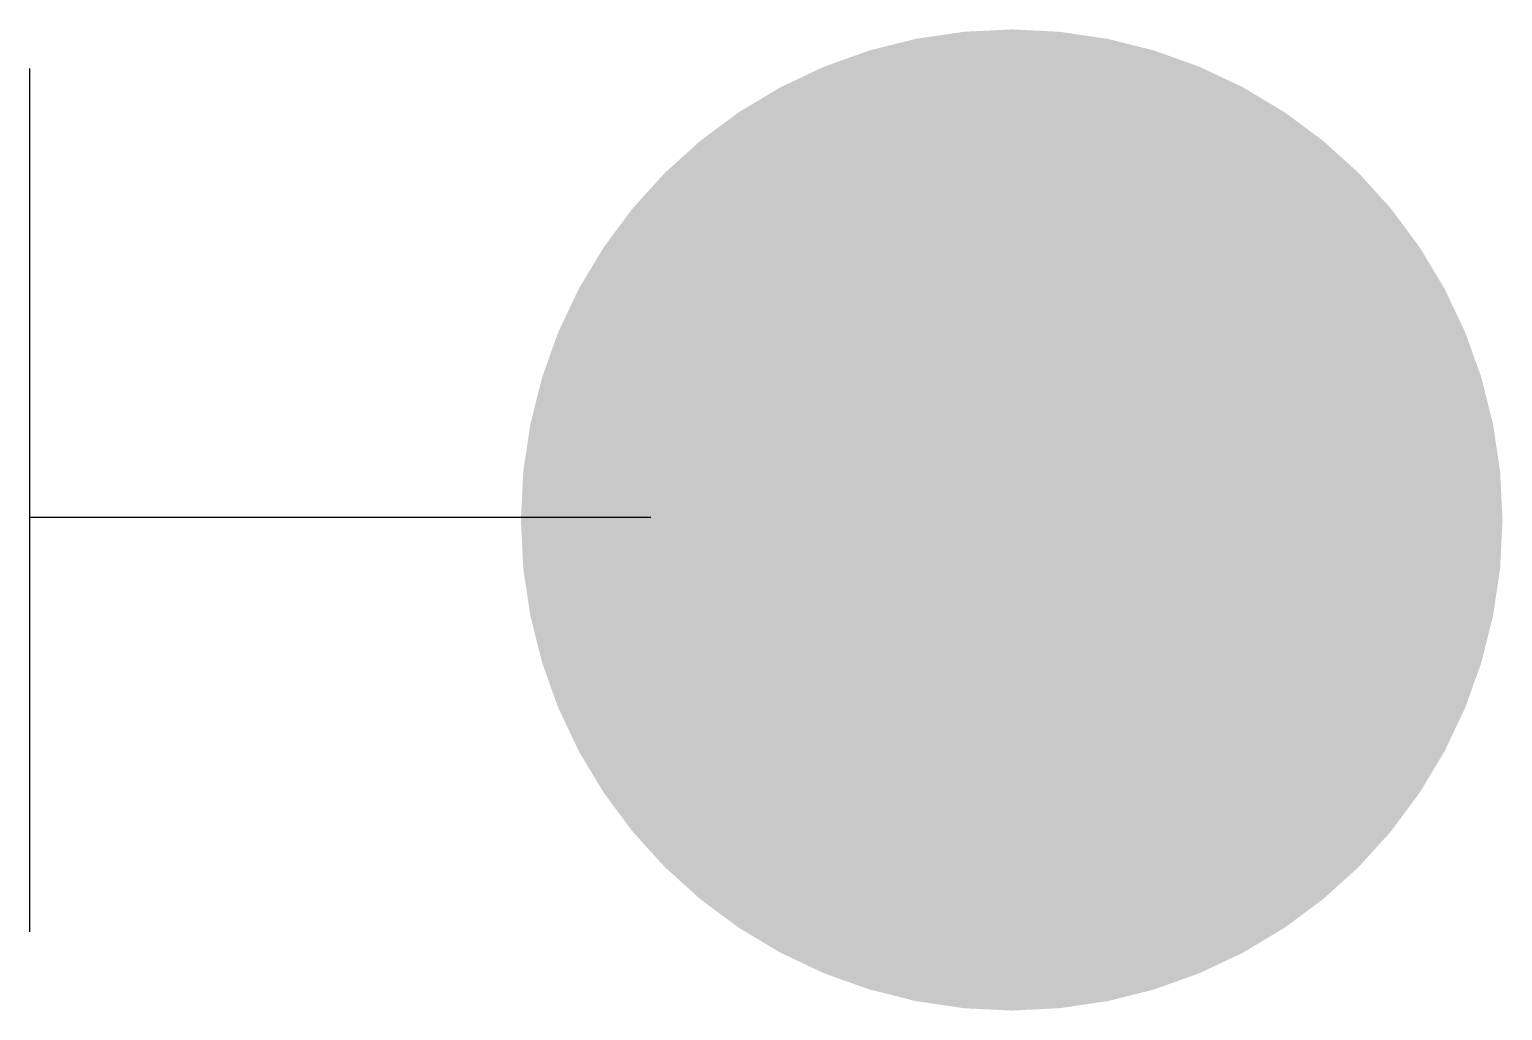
# Model space of a CAD drawing. Header units: millimetres. Extents: x -3105.516 to -3105.178, y 3726.706 to 3726.931.
import ezdxf

# ---------------------------------------------------------------- set-up
doc = ezdxf.new("R2010")
doc.units = ezdxf.units.MM
doc.header["$LTSCALE"] = 10
doc.layers.add('Ele_tomadas', color=2, linetype='Continuous')

msp = doc.modelspace()

# ---------------------------------------------------------------- linework, layer by layer
at = {"layer": 'Ele_tomadas', "color": 3}
for p, q in [((-3105.51575, 3726.92214), (-3105.51575, 3726.72412)), ((-3105.37333, 3726.81917), (-3105.51575, 3726.81917))]:
    msp.add_line(p, q, dxfattribs=at)
at = {"layer": 'Ele_tomadas', "color": 1, "const_width": 0.1125}
msp.add_lwpolyline([(-3105.29061, 3726.87483, 1), (-3105.29061, 3726.76233, 1)], format="xyb", close=True, dxfattribs=at)

doc.saveas('drawing.dxf')
